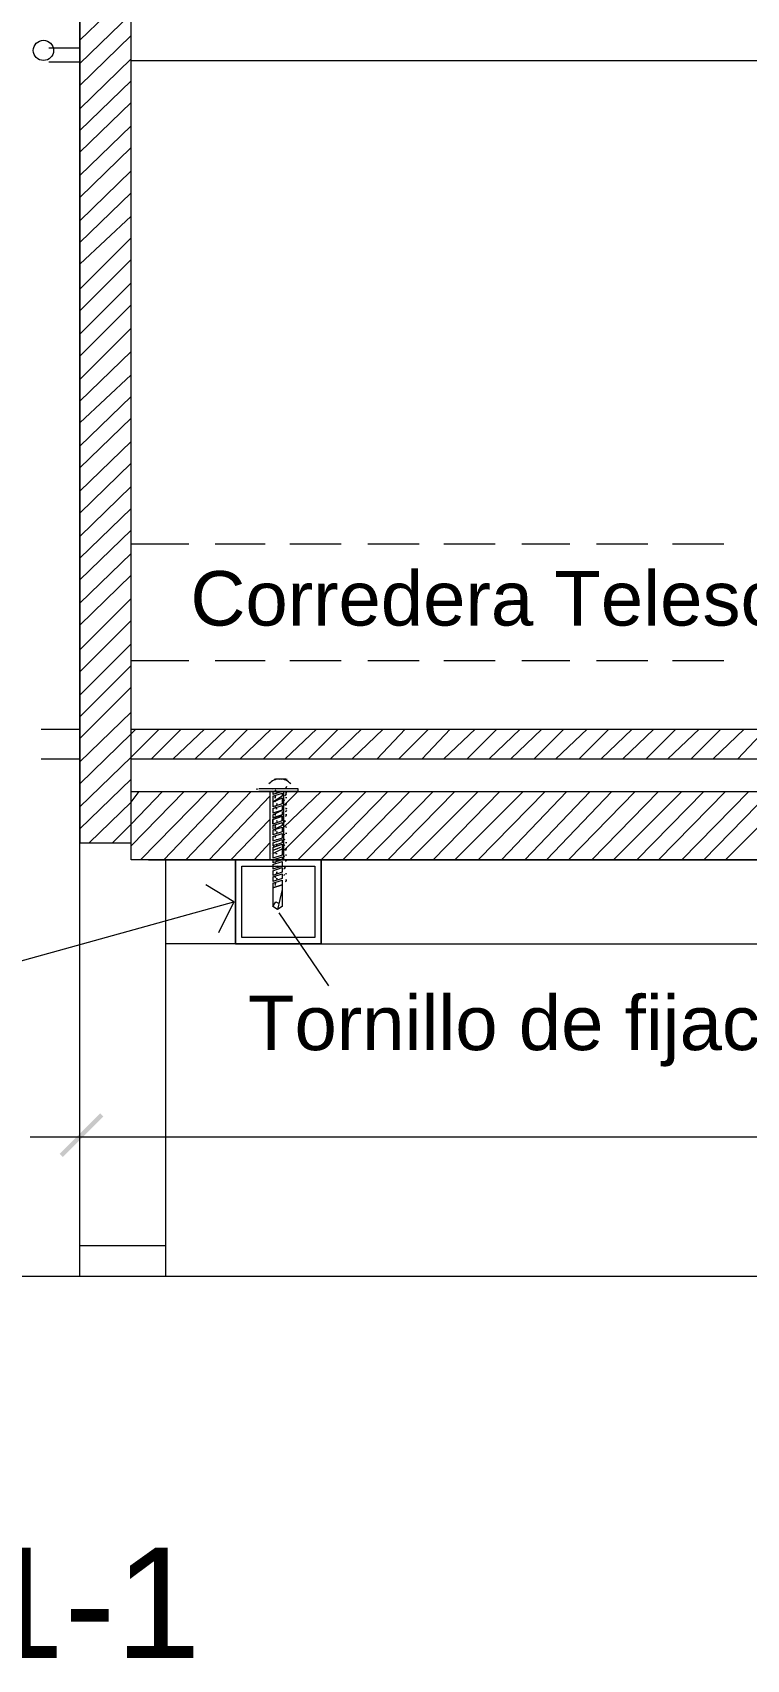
# Model space of a CAD drawing. Header units: inches. Extents: x 0.13 to 4.47, y 0.19 to 3.07.
# Drawn here: x 1.6557 to 1.8688, y 1.9049 to 2.3907 of the extents above; entities that cross this region are included whole.
import ezdxf

# ---------------------------------------------------------------- set-up
doc = ezdxf.new("R2010")
doc.units = ezdxf.units.IN
doc.header["$MEASUREMENT"] = 0
for name, color, linetype in [('PDF_PDF5_PDF12_PDF11_0', 7, 'Continuous'), ('PDF_PDF5_PDF12_PDF11_1', 7, 'Continuous'), ('PDF_PDF5_PDF12_PDF11_COTAS-01', 7, 'Continuous'), ('PDF_Texto', 7, 'Continuous')]:
    doc.layers.add(name, color=color, linetype=linetype)
doc.layers.add('PDF_PDF5_PDF12_PDF11_punteadas', color=7, linetype='Continuous', true_color=0xff3e00)
doc.styles.add('PDF Arial', font='arial.ttf')

msp = doc.modelspace()

# ---------------------------------------------------------------- linework, layer by layer
at = {"layer": 'PDF_PDF5_PDF12_PDF11_0', "lineweight": 5}
for points in [[(1.690261200000001, 2.143670400000001), (1.685152800000001, 2.143670400000001), (1.685152800000001, 2.433920400000001), (1.669827600000001, 2.433920400000001), (1.669827600000001, 2.148778800000001), (1.669827600000001, 2.737638000000001)], [(1.685152800000001, 2.164104000000001), (2.097540000000001, 2.164104000000001), (2.097540000000001, 2.143670400000001), (1.690261200000001, 2.143670400000001), (2.117044800000001, 2.143670400000001), (2.117044800000001, 2.647544400000001)], [(1.669827600000001, 2.386087200000001), (1.660539600000001, 2.386087200000001)], [(1.669827600000001, 2.381907600000001), (1.660539600000001, 2.381907600000001)], [(1.685152800000001, 2.173856400000001), (2.084536800000001, 2.173856400000001), (2.084536800000001, 2.382372000000001), (2.069676000000001, 2.382372000000001), (2.069676000000001, 2.173856400000001)], [(1.685152800000001, 2.382372000000001), (2.069676000000001, 2.382372000000001)], [(1.685152800000001, 2.182680000000001), (2.069676000000001, 2.182680000000001)], [(1.722769200000001, 2.164568400000001), (1.722769200000001, 2.165032800000001)], [(1.723233600000001, 2.165032800000001), (1.734843600000001, 2.165032800000001), (1.734843600000001, 2.164104000000001), (1.723233600000001, 2.164104000000001)], [(1.723233600000001, 2.164568400000001), (1.723233600000001, 2.164568400000001)], [(1.727413200000001, 2.164104000000001), (1.727413200000001, 2.163175200000001)], [(1.727413200000001, 2.162710800000001), (1.727413200000001, 2.160853200000001), (1.727413200000001, 2.159460000000001)], [(1.730199600000001, 2.164104000000001), (1.730199600000001, 2.164104000000001)], [(1.730199600000001, 2.163639600000001), (1.730199600000001, 2.162710800000001)], [(1.730199600000001, 2.162246400000001), (1.730199600000001, 2.160388800000001)], [(1.727413200000001, 2.158995600000001), (1.727413200000001, 2.157602400000001)], [(1.727413200000001, 2.157138000000001), (1.727413200000001, 2.156209200000001)], [(1.730199600000001, 2.159924400000001), (1.730199600000001, 2.158531200000001)], [(1.730199600000001, 2.158066800000001), (1.730199600000001, 2.157138000000001)], [(1.727413200000001, 2.154351600000001), (1.727413200000001, 2.155744800000001), (1.727413200000001, 2.154351600000001)], [(1.727413200000001, 2.153887200000001), (1.727413200000001, 2.152958400000001)], [(1.727413200000001, 2.152494000000001), (1.727413200000001, 2.151100800000001)], [(1.730199600000001, 2.155280400000001), (1.730199600000001, 2.156673600000001), (1.730199600000001, 2.155280400000001)], [(1.730199600000001, 2.154816000000001), (1.730199600000001, 2.153887200000001)], [(1.730199600000001, 2.153422800000001), (1.730199600000001, 2.152029600000001)], [(1.695369600000001, 2.143670400000001), (1.695369600000001, 2.019211200000001), (1.669827600000001, 2.019211200000001), (1.669827600000001, 2.143670400000001), (1.669827600000001, 2.148778800000001), (1.685152800000001, 2.148778800000001)], [(1.727413200000001, 2.150636400000001), (1.727413200000001, 2.149243200000001)], [(1.727413200000001, 2.148778800000001), (1.727413200000001, 2.147850000000001)], [(1.730199600000001, 2.151565200000001), (1.730199600000001, 2.150172000000001)], [(1.730199600000001, 2.149707600000001), (1.730199600000001, 2.148778800000001)], [(1.730199600000001, 2.148314400000001), (1.730199600000001, 2.146921200000001), (1.730199600000001, 2.145063600000001)], [(1.727413200000001, 2.147385600000001), (1.727413200000001, 2.145528000000001), (1.727413200000001, 2.144134800000001)], [(1.727413200000001, 2.143670400000001), (1.727413200000001, 2.142741600000001)], [(1.730199600000001, 2.144599200000001), (1.730199600000001, 2.143670400000001)], [(1.730199600000001, 2.143206000000001), (1.730199600000001, 2.141812800000001)], [(1.727413200000001, 2.142277200000001), (1.727413200000001, 2.140884000000001)], [(1.727413200000001, 2.140419600000001), (1.727413200000001, 2.139026400000001)], [(1.727413200000001, 2.138562000000001), (1.727413200000001, 2.137168800000001)], [(1.730199600000001, 2.141348400000001), (1.730199600000001, 2.139955200000001)], [(1.730199600000001, 2.139490800000001), (1.730199600000001, 2.138097600000001)], [(1.590879600000001, 2.106982800000001), (1.627102800000001, 2.106518400000001), (1.715803200000001, 2.131131600000001), (1.707444000000001, 2.136240000000001)], [(1.727413200000001, 2.136704400000001), (1.727413200000001, 2.135311200000001), (1.727413200000001, 2.129738400000001)], [(1.730199600000001, 2.134846800000001), (1.728806400000001, 2.128809600000001), (1.727413200000001, 2.129738400000001), (1.728342000000001, 2.131131600000001), (1.729270800000001, 2.130667200000001)], [(1.730199600000001, 2.137633200000001), (1.730199600000001, 2.136240000000001), (1.730199600000001, 2.129738400000001), (1.728806400000001, 2.128809600000001)], [(1.715803200000001, 2.131131600000001), (1.711159200000001, 2.121843600000001)], [(1.744131600000001, 2.106054000000001), (1.729270800000001, 2.127880800000001)], [(1.716267600000001, 2.118592800000001), (1.695369600000001, 2.118592800000001)], [(1.741809600000001, 2.118592800000001), (1.880200800000001, 2.118592800000001)], [(1.669827600000001, 2.039180400000001), (1.669827600000001, 2.071224000000001)], [(1.654966800000001, 2.061007200000001), (2.232680400000001, 2.061007200000001)], [(1.669827600000001, 2.028499200000001), (1.695369600000001, 2.028499200000001)], [(2.953429200000002, 2.019211200000001), (0.3634704000000001, 2.019211200000001)]]:
    msp.add_lwpolyline(points, dxfattribs=at)
for points in [[(1.685152800000001, 2.164104000000001), (1.726484400000001, 2.164104000000001), (1.726484400000001, 2.143670400000001), (1.685152800000001, 2.143670400000001)], [(1.890417600000001, 2.143670400000001), (1.730664000000001, 2.143670400000001), (1.730664000000001, 2.164104000000001), (1.890417600000001, 2.164104000000001)], [(1.741809600000001, 2.143670400000001), (1.716267600000001, 2.143670400000001), (1.716267600000001, 2.118592800000001), (1.741809600000001, 2.118592800000001)], [(1.716267600000001, 2.143670400000001), (1.741809600000001, 2.143670400000001), (1.741809600000001, 2.118592800000001), (1.716267600000001, 2.118592800000001)], [(1.718125200000001, 2.141812800000001), (1.739952000000001, 2.141812800000001), (1.739952000000001, 2.120450400000001), (1.718125200000001, 2.120450400000001)]]:
    msp.add_lwpolyline(points, close=True, dxfattribs=at)
msp.add_circle((1.658914193534442, 2.385390593534548), 0.003018606465565551, dxfattribs=at)
msp.add_arc((1.7295030925078, 2.16340739166382), 0.004411808337145943, 42.37520239928556, 137.6247975994659, dxfattribs=at)
at = {"layer": 'PDF_PDF5_PDF12_PDF11_0', "transparency": 33554559}
for points in [[(1.675864800000001, 2.067973200000001), (1.664719200000001, 2.054970000000001), (1.663790400000001, 2.055898800000001)], [(1.676793600000001, 2.067044400000001), (1.675864800000001, 2.067973200000001), (1.664719200000001, 2.054970000000001)]]:
    msp.add_solid(points, dxfattribs=at)
at = {"layer": 'PDF_PDF5_PDF12_PDF11_1', "lineweight": 5}
for points in [[(1.727413200000001, 2.164568400000001), (1.727413200000001, 2.164568400000001)], [(1.730199600000001, 2.164104000000001), (1.727413200000001, 2.163175200000001)], [(1.727413200000001, 2.164104000000001), (1.727877600000001, 2.164104000000001)], [(1.727413200000001, 2.162710800000001), (1.730199600000001, 2.163639600000001)], [(1.730199600000001, 2.162710800000001), (1.727413200000001, 2.160853200000001), (1.730199600000001, 2.162246400000001)], [(1.727413200000001, 2.162710800000001), (1.727413200000001, 2.162710800000001)], [(1.730199600000001, 2.162246400000001), (1.730199600000001, 2.162246400000001)], [(1.727413200000001, 2.160853200000001), (1.727413200000001, 2.160853200000001)], [(1.730199600000001, 2.160388800000001), (1.727413200000001, 2.159460000000001)], [(1.727413200000001, 2.158995600000001), (1.730199600000001, 2.159924400000001)], [(1.727413200000001, 2.158995600000001), (1.727413200000001, 2.158995600000001)], [(1.727413200000001, 2.157138000000001), (1.730199600000001, 2.158531200000001), (1.727413200000001, 2.157602400000001)], [(1.727413200000001, 2.157602400000001), (1.727413200000001, 2.157602400000001)], [(1.727413200000001, 2.156209200000001), (1.730199600000001, 2.157138000000001), (1.727413200000001, 2.156209200000001)], [(1.730199600000001, 2.160388800000001), (1.730199600000001, 2.160388800000001)], [(1.730199600000001, 2.158531200000001), (1.730199600000001, 2.158531200000001)], [(1.730199600000001, 2.157138000000001), (1.730199600000001, 2.157138000000001)], [(1.730199600000001, 2.157138000000001), (1.730199600000001, 2.157138000000001)], [(1.730199600000001, 2.156673600000001), (1.727413200000001, 2.155744800000001), (1.730199600000001, 2.156673600000001)], [(1.727413200000001, 2.155744800000001), (1.727413200000001, 2.155744800000001)], [(1.727413200000001, 2.155744800000001), (1.727413200000001, 2.155744800000001)], [(1.730199600000001, 2.155280400000001), (1.727413200000001, 2.154351600000001)], [(1.727413200000001, 2.153887200000001), (1.730199600000001, 2.154816000000001)], [(1.727413200000001, 2.153887200000001), (1.727413200000001, 2.153887200000001)], [(1.730199600000001, 2.153887200000001), (1.727413200000001, 2.152494000000001), (1.730199600000001, 2.153422800000001)], [(1.727413200000001, 2.152494000000001), (1.727413200000001, 2.152494000000001)], [(1.730199600000001, 2.155280400000001), (1.730199600000001, 2.155280400000001)], [(1.730199600000001, 2.153422800000001), (1.730199600000001, 2.153422800000001)], [(1.730199600000001, 2.152029600000001), (1.727413200000001, 2.151100800000001)], [(1.727413200000001, 2.150636400000001), (1.730199600000001, 2.151565200000001)], [(1.727413200000001, 2.150636400000001), (1.727413200000001, 2.150636400000001)], [(1.730199600000001, 2.150172000000001), (1.727413200000001, 2.149243200000001)], [(1.727413200000001, 2.148778800000001), (1.730199600000001, 2.149707600000001)], [(1.727413200000001, 2.149243200000001), (1.727413200000001, 2.149243200000001)], [(1.730199600000001, 2.148778800000001), (1.727413200000001, 2.147850000000001)], [(1.727413200000001, 2.147385600000001), (1.730199600000001, 2.148314400000001)], [(1.730199600000001, 2.152029600000001), (1.730199600000001, 2.152029600000001)], [(1.730199600000001, 2.150172000000001), (1.730199600000001, 2.150172000000001)], [(1.730199600000001, 2.148314400000001), (1.730199600000001, 2.148314400000001)], [(1.726948800000001, 2.145528000000001), (1.726948800000001, 2.145528000000001)], [(1.727413200000001, 2.147385600000001), (1.727413200000001, 2.147385600000001)], [(1.729735200000001, 2.147385600000001), (1.727413200000001, 2.146456800000001)], [(1.727413200000001, 2.145528000000001), (1.730199600000001, 2.146921200000001)], [(1.730199600000001, 2.145063600000001), (1.727413200000001, 2.144134800000001)], [(1.727413200000001, 2.143670400000001), (1.730199600000001, 2.144599200000001)], [(1.727413200000001, 2.144134800000001), (1.727413200000001, 2.144134800000001)], [(1.730199600000001, 2.143670400000001), (1.727413200000001, 2.142741600000001)], [(1.727413200000001, 2.142277200000001), (1.730199600000001, 2.143206000000001)], [(1.730199600000001, 2.147385600000001), (1.730199600000001, 2.147385600000001)], [(1.730199600000001, 2.145063600000001), (1.730199600000001, 2.145063600000001)], [(1.730199600000001, 2.143206000000001), (1.730199600000001, 2.143206000000001)], [(1.727413200000001, 2.142277200000001), (1.727413200000001, 2.142277200000001)], [(1.730199600000001, 2.141812800000001), (1.727413200000001, 2.140884000000001)], [(1.727413200000001, 2.140419600000001), (1.730199600000001, 2.141348400000001)], [(1.727413200000001, 2.140419600000001), (1.727413200000001, 2.140419600000001)], [(1.730199600000001, 2.139955200000001), (1.727413200000001, 2.139026400000001)], [(1.727413200000001, 2.138562000000001), (1.730199600000001, 2.139490800000001)], [(1.727413200000001, 2.138562000000001), (1.727413200000001, 2.138562000000001)], [(1.730199600000001, 2.138097600000001), (1.727413200000001, 2.137168800000001)], [(1.730199600000001, 2.141812800000001), (1.730199600000001, 2.141812800000001)], [(1.730199600000001, 2.139490800000001), (1.730199600000001, 2.139490800000001)], [(1.730199600000001, 2.138097600000001), (1.730199600000001, 2.138097600000001)], [(1.727413200000001, 2.136704400000001), (1.730199600000001, 2.137633200000001)], [(1.727413200000001, 2.136704400000001), (1.727413200000001, 2.136704400000001)], [(1.727413200000001, 2.135311200000001), (1.730199600000001, 2.136240000000001), (1.727413200000001, 2.135311200000001)], [(1.727413200000001, 2.135311200000001), (1.727413200000001, 2.135311200000001)], [(1.730199600000001, 2.136240000000001), (1.730199600000001, 2.136240000000001)]]:
    msp.add_lwpolyline(points, dxfattribs=at)
for points in [[(1.727863654068001, 2.157182898192001, 0.1454977542725506), (1.728259912655999, 2.157154328304008, -0.1454977542725506)], [(1.728282361752001, 2.157538229208002, 0.143415997346053), (1.727987124095849, 2.157280858728098, -0.143415997346053)], [(1.731188038248001, 2.158130970792001, 0.1434159944191566), (1.731483275903998, 2.158388341272003, -0.1434159944191566)], [(1.731606745932001, 2.158950701808001, 0.1454977549438174), (1.731210487344145, 2.158979271695345, -0.1454977549438174)]]:
    msp.add_lwpolyline(points, format="xyb", close=True, dxfattribs=at)
for centre, radius, start, end in [((1.728574200000136, 2.165264307602413), 0.002554948125637673, 71.37219764990695, 108.6278023558403), ((1.730896200000071, 2.165264307599092), 0.002554948128805312, 71.37219767231709, 108.6278023306745), ((1.728109834060635, 2.162943466754967), 0.0006970856642433909, 249.3195271827479, 282.4327959290958), ((1.728574158661748, 2.163871886057521), 0.0006965412973616464, 115.8394388527231, 148.5079346396784), ((1.728574158426715, 2.162013876823188), 0.0006967932834498363, 114.7570067077793, 147.402924158909), ((1.728574207685477, 2.164337317425715), 0.0006976993053306659, 255.5065446140997, 288.6704107045585), ((1.730431816682418, 2.163871791645113), 0.001160997416587667, 301.4900705727284, 334.1180883510695), ((1.730896440899459, 2.165729318274271), 0.0006963301910916556, 293.661743126129, 358.2899883018906), ((1.731360599842152, 2.162943493807737), 0.0006962118192791244, 70.36902728330648, 103.6296121513254), ((1.731360565939649, 2.161549333242697), 0.0006970856663316102, 69.31952727233167, 102.4327959103833), ((1.72857415841778, 2.160620676833581), 0.0006967932702706735, 114.7570063984578, 147.4029244830787), ((1.728574158427915, 2.158763076821644), 0.000696793285354732, 114.7570067441596, 147.4029241050457), ((1.728574182908501, 2.159691622955505), 0.0006960070511427242, 248.078253162846, 281.2457284781823), ((1.728574207685412, 2.16108651742706), 0.0006976993066167777, 255.5065446469007, 288.6704106742404), ((1.730432287932022, 2.162013501962736), 0.0006957895122313303, 295.8702017355748, 328.4851558035335), ((1.730896241577369, 2.160621323174505), 0.0006967932796436718, 294.7570064824562, 327.402924138045), ((1.731360565937754, 2.159691733236474), 0.0006970856728230108, 69.31952730721896, 102.4327956481286), ((1.731360565938836, 2.156440933243371), 0.0006970856659878228, 69.31952719018952, 102.4327958570184), ((1.728109834061491, 2.154119866753726), 0.0006970856633854239, 249.3195270808877, 282.4327958823029), ((1.728574158424774, 2.155512276826806), 0.0006967932793520718, 114.7570066874375, 147.4029243235473), ((1.728574158424899, 2.153190276825064), 0.0006967932809862801, 114.7570066367484, 147.4029242083766), ((1.728574158426381, 2.151797076823992), 0.0006967932825803704, 114.7570067104894, 147.4029241997891), ((1.728574207685589, 2.155978117425903), 0.0006976993055410863, 255.5065446090366, 288.6704106908673), ((1.729967315012563, 2.153190864786433), 0.0006968634990381112, 296.2946685742549, 328.8613264823892), ((1.730432287932922, 2.155511901962199), 0.0006957895113549617, 295.8702016881683, 328.4851558024992), ((1.730896186197591, 2.154583779517261), 0.0006966216278802232, 56.64606129872735, 89.89611748040184), ((1.730896241576162, 2.157370523172547), 0.0006967932783710152, 294.757006639992, 327.4029243271143), ((1.731360565939609, 2.152725733253566), 0.0006970856561766601, 69.3195269537307, 102.4327960994941), ((1.72810975866389, 2.147153486053372), 0.0006965413020300674, 115.8394388624716, 148.5079344406032), ((1.728574158426099, 2.14993947682352), 0.0006967932828907725, 114.757006673144, 147.4029241545441), ((1.728574207685525, 2.152727317427249), 0.0006976993068277394, 255.5065446418114, 288.670410660503), ((1.728574207685841, 2.150405317431388), 0.000697699310914928, 255.5065447017545, 288.6704105270726), ((1.728574207686008, 2.149012117422243), 0.0006976993021022464, 255.5065445004975, 288.6704107544916), ((1.729038409861388, 2.147617976177475), 0.0006963211499229966, 121.67928015161, 154.3711217579078), ((1.729967315004572, 2.149940064796033), 0.0006968635111847566, 296.2946688135858, 328.8613261465131), ((1.730432287937672, 2.151796701958449), 0.0006957895059084975, 295.8702014709098, 328.4851558612355), ((1.730432287926662, 2.148545901969137), 0.0006957895203288787, 295.8702019026692, 328.4851555848779), ((1.730896062481698, 2.14901041662685), 0.0006972338903360728, 69.63329156915701, 102.7842966713025), ((1.731360565938957, 2.150868133240041), 0.0006970856690605691, 69.31952729619596, 102.4327958078366), ((1.731360565939015, 2.148081733236031), 0.0006970856727915747, 69.31952741700755, 102.4327957414904), ((1.728574158422771, 2.145295476826084), 0.0006967932791683809, 114.7570065129852, 147.4029241848337), ((1.72857415842399, 2.142044676824523), 0.0006967932810962875, 114.7570065502422, 147.4029241306878), ((1.728574182909334, 2.147617222960303), 0.0006960070559049441, 248.078253246745, 281.2457283339376), ((1.728574182906711, 2.146224022953634), 0.0006960070487392262, 248.0782532420507, 281.2457286527211), ((1.728574207684802, 2.144368117419748), 0.000697699299385263, 255.5065445451462, 288.6704109139228), ((1.729038409860067, 2.142973976176914), 0.0006963211497069762, 121.6792800348567, 154.3711216692502), ((1.730432287932474, 2.145295101962952), 0.0006957895122284753, 295.8702016942744, 328.4851557688725), ((1.730896241575744, 2.147153723172989), 0.000696793278947551, 294.7570066560301, 327.4029243150758), ((1.730896241572589, 2.143902923178171), 0.0006967932849739994, 294.7570067131569, 327.4029240958599), ((1.73136056593899, 2.146224133244406), 0.0006970856649649317, 69.31952717199128, 102.4327958876976), ((1.731360565938399, 2.142973333243698), 0.0006970856658359418, 69.31952714708633, 102.4327958277274), ((1.731360830717021, 2.144367491050856), 0.0006960918926660618, 68.13008743653361, 101.1480923411164), ((1.72857415842174, 2.137865076829633), 0.0006967932755145828, 114.7570065582035, 147.4029243849815), ((1.72903856744606, 2.139258685865224), 0.0006965374108639504, 126.2043078666386, 158.9037501290904), ((1.728574207684486, 2.14251051743254), 0.0006976993116907114, 255.5065448331472, 288.6704106022122), ((1.728574207684806, 2.140652917427886), 0.0006976993072648439, 255.5065447120555, 288.6704106996689), ((1.728574207685047, 2.138795317425412), 0.0006976993049302244, 255.5065446420805, 288.6704107459705), ((1.730432287931805, 2.141579901964406), 0.0006957895138286319, 295.8702016916038, 328.4851556956016), ((1.730432287936627, 2.139722301959213), 0.0006957895070519206, 295.8702015209217, 328.4851558526115), ((1.730896186196307, 2.140651779511063), 0.0006966216337632366, 56.64606149082518, 89.8961173757494), ((1.731360565937959, 2.1387937332339), 0.0006970856751587986, 69.31952739767567, 102.4327956190054), ((1.728109834062049, 2.13693706675636), 0.0006970856660464258, 249.3195271144847, 282.4327957909595), ((1.728574158425924, 2.136007476822757), 0.0006967932835097036, 114.7570066338708, 147.4029240940211), ((1.730896241568632, 2.137865723181909), 0.0006967932900259514, 294.7570068799202, 327.4029240121557), ((1.731360565939219, 2.136936133246691), 0.000697085662747066, 69.31952712335003, 102.4327959465503)]:
    msp.add_arc(centre, radius, start, end, dxfattribs=at)
at = {"layer": 'PDF_PDF5_PDF12_PDF11_COTAS-01', "lineweight": 5}
for points in [[(1.669827600000001, 2.388409200000001), (1.685152800000001, 2.403270000000001)], [(1.669827600000001, 2.381443200000001), (1.685152800000001, 2.396304000000001)], [(1.669827600000001, 2.374941600000001), (1.685152800000001, 2.389802400000001)], [(1.669827600000001, 2.367975600000001), (1.685152800000001, 2.382836400000001)], [(1.669827600000001, 2.361474000000001), (1.685152800000001, 2.376334800000001)], [(1.669827600000001, 2.354972400000001), (1.685152800000001, 2.369833200000001)], [(1.669827600000001, 2.348006400000001), (1.685152800000001, 2.362867200000001)], [(1.669827600000001, 2.341504800000001), (1.685152800000001, 2.356365600000001)], [(1.669827600000001, 2.334538800000001), (1.685152800000001, 2.349399600000001)], [(1.669827600000001, 2.328037200000001), (1.685152800000001, 2.342898000000001)], [(1.669827600000001, 2.321535600000001), (1.685152800000001, 2.335932000000001)], [(1.669827600000001, 2.314105200000001), (1.685152800000001, 2.329430400000001)], [(1.669827600000001, 2.307603600000001), (1.685152800000001, 2.322928800000001)], [(1.669827600000001, 2.300637600000001), (1.685152800000001, 2.315962800000001)], [(1.669827600000001, 2.294136000000001), (1.685152800000001, 2.309461200000001)], [(1.669827600000001, 2.287170000000001), (1.685152800000001, 2.302495200000001)], [(1.669827600000001, 2.280668400000001), (1.685152800000001, 2.295529200000001)], [(1.669827600000001, 2.274166800000001), (1.685152800000001, 2.288563200000001)], [(1.669827600000001, 2.267200800000001), (1.685152800000001, 2.282061600000001)], [(1.669827600000001, 2.260699200000001), (1.685152800000001, 2.275560000000001)], [(1.669827600000001, 2.253733200000001), (1.685152800000001, 2.268594000000001)], [(1.669827600000001, 2.247231600000001), (1.685152800000001, 2.262092400000001)], [(1.669827600000001, 2.240265600000001), (1.685152800000001, 2.255126400000001)], [(1.669827600000001, 2.233764000000001), (1.685152800000001, 2.248624800000001)], [(1.669827600000001, 2.227262400000001), (1.685152800000001, 2.242123200000001)], [(1.669827600000001, 2.220296400000001), (1.685152800000001, 2.235157200000001)], [(1.669827600000001, 2.213794800000001), (1.685152800000001, 2.228655600000001)], [(1.669827600000001, 2.206364400000001), (1.685152800000001, 2.221689600000001)], [(1.669827600000001, 2.199862800000001), (1.685152800000001, 2.215188000000001)], [(1.669827600000001, 2.192896800000001), (1.685152800000001, 2.208222000000001)], [(1.669827600000001, 2.186395200000001), (1.685152800000001, 2.201720400000001)], [(1.669827600000001, 2.179893600000001), (1.685152800000001, 2.195218800000001)], [(1.669827600000001, 2.172927600000001), (1.685152800000001, 2.187788400000001)], [(1.669827600000001, 2.166426000000001), (1.685152800000001, 2.181286800000001), (1.686546000000001, 2.182680000000001)], [(1.669827600000001, 2.159460000000001), (1.685152800000001, 2.174320800000001), (1.693512000000001, 2.182680000000001)], [(1.691190000000001, 2.173856400000001), (1.700013600000001, 2.182680000000001)], [(1.697691600000001, 2.173856400000001), (1.706979600000001, 2.182680000000001)], [(1.704193200000001, 2.173856400000001), (1.713481200000001, 2.182680000000001)], [(1.711159200000001, 2.173856400000001), (1.719982800000001, 2.182680000000001)], [(1.717660800000001, 2.173856400000001), (1.726948800000001, 2.182680000000001)], [(1.724626800000001, 2.173856400000001), (1.733450400000001, 2.182680000000001)], [(1.731128400000001, 2.173856400000001), (1.740416400000001, 2.182680000000001)], [(1.738094400000001, 2.173856400000001), (1.746918000000001, 2.182680000000001)], [(1.744596000000001, 2.173856400000001), (1.753884000000001, 2.182680000000001)], [(1.751097600000001, 2.173856400000001), (1.760385600000001, 2.182680000000001)], [(1.758528000000001, 2.173856400000001), (1.766887200000001, 2.182680000000001)], [(1.765029600000001, 2.173856400000001), (1.773853200000001, 2.182680000000001)], [(1.771995600000001, 2.173856400000001), (1.780354800000001, 2.182680000000001)], [(1.778497200000001, 2.173856400000001), (1.787785200000001, 2.182680000000001)], [(1.785463200000001, 2.173856400000001), (1.794286800000001, 2.182680000000001)], [(1.791964800000001, 2.173856400000001), (1.801252800000001, 2.182680000000001)], [(1.798466400000001, 2.173856400000001), (1.807754400000001, 2.182680000000001)], [(1.805432400000001, 2.173856400000001), (1.814256000000001, 2.182680000000001)], [(1.811934000000001, 2.173856400000001), (1.821222000000001, 2.182680000000001)], [(1.818900000000001, 2.173856400000001), (1.827723600000001, 2.182680000000001)], [(1.825401600000001, 2.173856400000001), (1.834689600000001, 2.182680000000001)], [(1.831903200000001, 2.173856400000001), (1.841191200000001, 2.182680000000001)], [(1.838869200000001, 2.173856400000001), (1.847692800000001, 2.182680000000001)], [(1.845370800000001, 2.173856400000001), (1.854658800000001, 2.182680000000001)], [(1.852336800000001, 2.173856400000001), (1.861160400000001, 2.182680000000001)], [(1.858838400000001, 2.173856400000001), (1.868126400000001, 2.182680000000001)], [(1.866268800000001, 2.173856400000001), (1.874628000000001, 2.182680000000001)], [(1.669827600000001, 2.152958400000001), (1.685152800000001, 2.167819200000001)], [(1.672614000000001, 2.148778800000001), (1.685152800000001, 2.160853200000001), (1.687474800000001, 2.164104000000001)], [(1.679580000000001, 2.148778800000001), (1.685152800000001, 2.154351600000001), (1.694440800000001, 2.164104000000001)], [(1.685152800000001, 2.147850000000001), (1.700942400000001, 2.164104000000001)], [(1.687939200000001, 2.143670400000001), (1.707908400000001, 2.164104000000001)], [(1.694905200000001, 2.143670400000001), (1.714410000000001, 2.164104000000001)], [(1.701406800000001, 2.143670400000001), (1.720911600000001, 2.164104000000001)], [(1.708372800000001, 2.143670400000001), (1.726484400000001, 2.162710800000001)], [(1.730664000000001, 2.159924400000001), (1.734843600000001, 2.164104000000001)], [(1.730664000000001, 2.153422800000001), (1.741809600000001, 2.164104000000001)], [(1.730664000000001, 2.146456800000001), (1.748311200000001, 2.164104000000001)], [(1.734843600000001, 2.143670400000001), (1.755277200000001, 2.164104000000001)], [(1.741809600000001, 2.143670400000001), (1.761778800000001, 2.164104000000001)], [(1.748311200000001, 2.143670400000001), (1.768280400000001, 2.164104000000001)], [(1.755277200000001, 2.143670400000001), (1.775246400000001, 2.164104000000001)], [(1.761778800000001, 2.143670400000001), (1.781748000000001, 2.164104000000001)], [(1.768280400000001, 2.143670400000001), (1.788714000000001, 2.164104000000001)], [(1.775246400000001, 2.143670400000001), (1.795215600000001, 2.164104000000001)], [(1.781748000000001, 2.143670400000001), (1.802181600000001, 2.164104000000001)], [(1.788714000000001, 2.143670400000001), (1.808683200000001, 2.164104000000001)], [(1.795680000000001, 2.143670400000001), (1.815184800000001, 2.164104000000001)], [(1.802646000000001, 2.143670400000001), (1.822150800000001, 2.164104000000001)], [(1.809147600000001, 2.143670400000001), (1.828652400000001, 2.164104000000001)], [(1.815649200000001, 2.143670400000001), (1.835618400000001, 2.164104000000001)], [(1.822615200000001, 2.143670400000001), (1.842584400000001, 2.164104000000001)], [(1.829116800000001, 2.143670400000001), (1.849550400000001, 2.164104000000001)], [(1.836082800000001, 2.143670400000001), (1.856052000000001, 2.164104000000001)], [(1.842584400000001, 2.143670400000001), (1.862553600000001, 2.164104000000001)], [(1.849550400000001, 2.143670400000001), (1.869519600000001, 2.164104000000001)], [(1.856052000000001, 2.143670400000001), (1.876021200000001, 2.164104000000001)], [(1.862553600000001, 2.143670400000001), (1.882987200000001, 2.164104000000001)], [(1.714874400000001, 2.143670400000001), (1.726484400000001, 2.155744800000001)], [(1.721840400000001, 2.143670400000001), (1.726484400000001, 2.148778800000001)]]:
    msp.add_lwpolyline(points, dxfattribs=at)
at = {"layer": 'PDF_PDF5_PDF12_PDF11_punteadas', "lineweight": 5}
for points in [[(1.702335600000001, 2.237943600000001), (1.685152800000001, 2.237943600000001)], [(1.725091200000001, 2.237943600000001), (1.710230400000001, 2.237943600000001)], [(1.747846800000001, 2.237943600000001), (1.732521600000001, 2.237943600000001)], [(1.771066800000001, 2.237943600000001), (1.755741600000001, 2.237943600000001)], [(1.793822400000001, 2.237943600000001), (1.778497200000001, 2.237943600000001)], [(1.816113600000001, 2.237943600000001), (1.801717200000001, 2.237943600000001)], [(1.839333600000001, 2.237943600000001), (1.824008400000001, 2.237943600000001)], [(1.862089200000001, 2.237943600000001), (1.846764000000001, 2.237943600000001)], [(1.702335600000001, 2.203113600000001), (1.685152800000001, 2.203113600000001)], [(1.725091200000001, 2.203113600000001), (1.710230400000001, 2.203113600000001)], [(1.747846800000001, 2.203113600000001), (1.732521600000001, 2.203113600000001)], [(1.771066800000001, 2.203113600000001), (1.755741600000001, 2.203113600000001)], [(1.793822400000001, 2.203113600000001), (1.778497200000001, 2.203113600000001)], [(1.816113600000001, 2.203113600000001), (1.801717200000001, 2.203113600000001)], [(1.839333600000001, 2.203113600000001), (1.824008400000001, 2.203113600000001)], [(1.862089200000001, 2.203113600000001), (1.846764000000001, 2.203113600000001)], [(1.658217600000001, 2.182680000000001), (1.669827600000001, 2.182680000000001)], [(1.658217600000001, 2.173856400000001), (1.669827600000001, 2.173856400000001)]]:
    msp.add_lwpolyline(points, dxfattribs=at)

# ---------------------------------------------------------------- texts
at = {"layer": 'PDF_Texto', "attachment_point": 7, "style": 'PDF Arial'}
for s, insert, char_height in [('Corredera Telescopica', (1.702800000000001, 2.208727267200001), 0.01627562362500001), ('Tornillo de fijacion', (1.719982800000001, 2.081946067200001), 0.01627562362500001), ('CORTE 1-1', (1.465956000000001, 1.904895378360001), 0.03289298215781252)]:
    msp.add_mtext(s, dxfattribs=dict(at, insert=insert, char_height=char_height))

doc.saveas('drawing.dxf')
